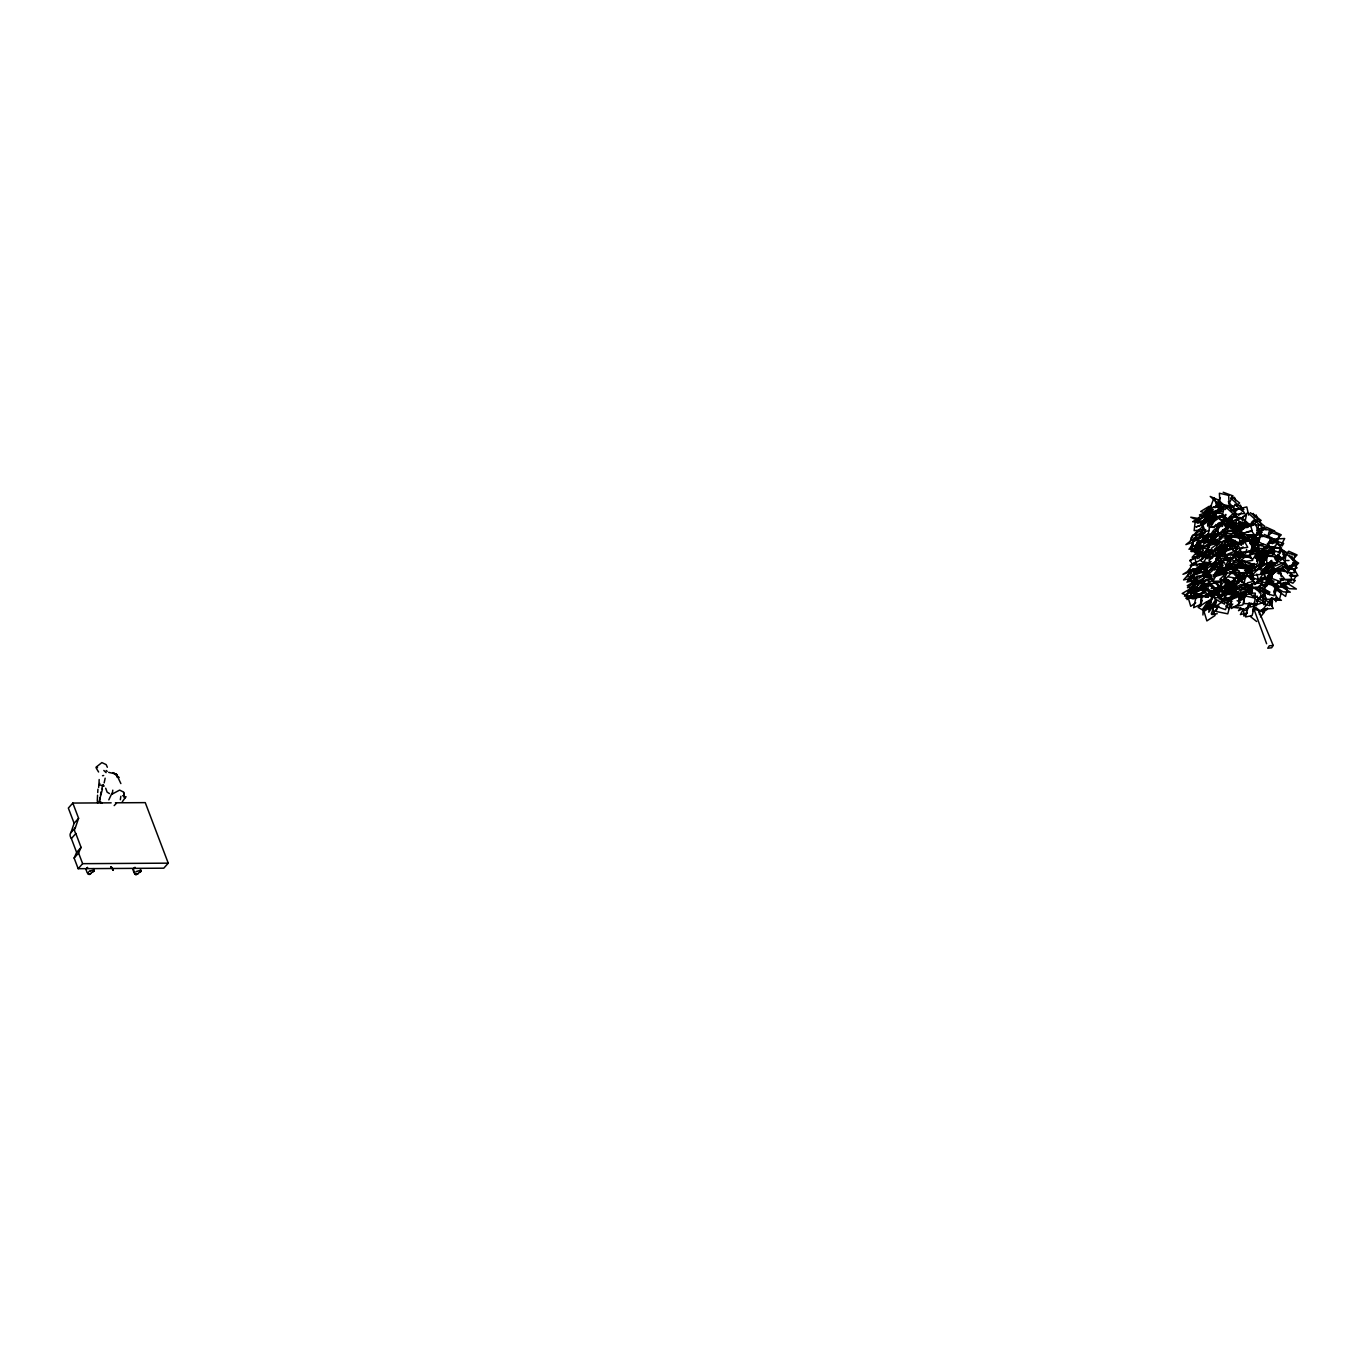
<?xml version="1.0" encoding="UTF-8"?>
<svg xmlns="http://www.w3.org/2000/svg" width="1367" height="1367" viewBox="0 0 1367 1367"><rect width="100%" height="100%" fill="white"/><g stroke="black" fill="none" stroke-linecap="round" stroke-linejoin="round"><path stroke-width="1.5" d="M97.296 800.925L97.553 795.218M1243.167 544.186L1243.269 538.427M1202.96 614.996L1203.045 609.699L1210.854 604.368M1187.154 595.311L1187.052 599.583L1190.247 597.413M88.308 873.872L90.444 873.803L93.793 870.591M140.784 870.899L137.435 874.111L135.299 874.179M1292.909 562.435L1292.755 566.28L1288.773 566.263M1216.391 502.953L1221.585 508.404M1266.901 556.403L1266.645 562.777L1277.615 562.743M1277.701 560.624L1277.957 554.25M1238.382 557.599L1238.605 552.371L1250.463 551.277L1250.241 556.506L1244.312 557.053M98.988 783.804L99.176 779.532M1251.625 577.865L1252.018 569.543L1251.283 577.882M1200.807 605.94L1201.32 596.422L1211.589 595.004L1211.179 602.608M1244.466 592.988L1243.867 603.616L1254.718 603.77L1255.316 593.141L1249.899 593.073M1251.625 574.003L1251.403 577.865L1252.001 569.543M1208.018 548.252L1208.138 546.082L1214.186 537.436L1214.05 539.606M1217.467 507.447L1217.604 505.277M97.723 792.57L97.928 789.203M134 871.685L133.744 870.266M103.055 785.034L102.969 786.367L103.909 786.042L99.244 784.743L99.774 783.445M1208.394 574.174L1208.599 571.081L1217.843 563.888M98.868 802.378L102.422 789.169M1221.927 526.62L1225.789 514.419L1222.559 526.21M1224.2 532.634L1228.062 520.417L1225.567 530.345M116.93 777.02L116.383 774.115L108.677 772.355M86.206 869.139L87.505 867.515M99.911 797.781L99.671 801.472L102.166 802.942M133.197 869.446L134.991 867.259M1252.018 593.893L1252.65 587.092L1260.972 592.834L1260.34 599.635L1253.676 595.038M1271.976 606.128L1272.455 601.036M1206.6 514.949L1207.249 508.695L1210.923 508.49M1215.588 516.521L1216.237 510.267M1230.471 556.899L1229.497 564.998L1220.987 569.817L1221.961 561.717L1225.362 559.787M1210.461 541.417L1211.23 535.112L1215.058 537.043L1214.289 543.365M1235.614 526.5L1236.093 522.809M1261.587 567.083L1262.134 562.948M1241.8 581.727L1241.441 575.387M120.33 799.712L120.86 796.278M1217.912 594.303L1218.493 590.749L1216.152 594.115M98.646 787.443L98.817 784.658M1216.51 600.421L1215.331 606.76L1223.824 600.609L1224.405 597.447M1219.176 594.081L1219.774 590.92L1228.267 584.768M1254.855 547.689L1255.402 544.852M1262.424 566.416L1268.183 550.081L1262.014 566.297M101.841 788.981L102.559 785.478M1208.325 586.528L1209.419 581.129M1262.151 566.382L1268.183 550.081M100.509 795.064L101.226 791.698M1214.392 519.477L1215.553 514.009L1223.841 508.678L1222.269 515.974L1213.999 521.305M104.148 782.915L105.156 778.182M1223.465 534.497L1224.251 530.857L1215.964 536.172L1214.392 543.451L1217.707 541.332M1229.275 520.314L1230.061 516.692L1229.377 520.366L1230.864 517.427M1232.333 549.209L1233.923 541.93M1233.359 586.443L1234.145 582.803M1235.922 588.1L1237.118 582.632L1245.405 577.318L1243.816 584.598L1235.529 589.912M1252.087 525.714L1252.873 522.057M1261.109 567.886L1264.953 556.01L1260.459 567.749L1259.349 549.38L1261.228 567.749M1202.106 596.508L1200.26 604.556L1193.647 607.683L1195.937 597.618L1200.909 595.26M1258.05 544.647L1260.254 535.112L1270.285 538.478L1268.08 548.013L1264.065 546.663M1260.716 535.574L1262.476 527.952L1272.523 531.319M1267.722 537.487L1269.054 531.78L1279.085 535.129L1276.881 544.664M1265.244 586.699L1263.928 592.424L1273.959 595.79L1276.163 586.255L1266.115 582.889M1263.997 596.542L1264.885 592.731M1271.378 598.028L1269.618 605.666L1265.603 604.317M1283.528 557.616L1284.86 551.892L1294.891 555.258L1294.019 559.069M1294.259 572.876L1296.463 563.358M1195.92 535.659L1196.843 531.712L1202.071 527.132M1201.986 531.9L1202.909 527.952M112.778 790.16L112.214 794.312M1263.193 555.139L1260.784 565.255L1265.825 563.922M1221.38 562.213L1219.945 568.211L1225.618 569.834M1271.071 567.134L1272.369 561.837M1210.308 541.537L1211.709 535.967M1244.346 598.78L1242.774 604.863L1237.972 606.025L1240.587 595.909L1243.782 595.123M1221.893 579.437L1219.979 586.597L1223.926 581.607L1224.883 578.036M1217.638 605.906L1216.152 611.493L1227.771 613.834L1230.266 604.539M1228.574 579.864L1227.566 583.606L1229.634 580.719M1232.18 573.662L1233.188 569.919M1245.61 553.379L1246.67 549.414M1254.41 550.03L1255.47 546.082M1249.079 593.381L1250.959 586.46M1248.208 607.068L1245.542 616.944L1252.069 615.628L1254.205 607.717M1250.942 603.12L1249.865 607.068L1254.769 606.077M1256.41 605.752L1258.016 599.823M1270.712 582.188L1271.788 578.241M1282.844 554.626L1283.852 550.884M1254.718 541.725L1256.29 536.12M1249.968 591.826L1251.01 588.083L1250.087 591.313M1253.693 607.632L1252.668 611.374L1253.573 608.144L1266.628 643.737M1258.033 597.755L1256.991 601.497L1257.913 598.268L1263.33 601.172L1265.329 604.692L1256.324 599.857M1259.4 592.936L1260.972 587.314L1259.588 592.15M1278.658 560.06L1279.7 556.335M1278.675 573.764L1279.717 570.022M1252.497 548.885L1251.13 553.72L1255.094 539.555L1253.727 544.374M1222.833 566.98L1221.602 571.013L1225.464 571.611M115.426 802.805L145.261 802.634L168.244 863.158L163.784 868.182L78.175 868.694L74.126 858.032L76.62 852.41L71.374 838.569A6.203 4.255 41.6 0 1 70.947 832.606L74.126 823.293L78.585 818.269L72.81 803.061L111.171 802.839M70.947 832.606L75.407 827.582L78.585 818.269M1211.265 613.971L1214.152 605.957M1242.535 579.625L1244.568 574.037M1287.458 573.576L1290.004 566.604M1216.75 573.73L1219.569 566.041M1211.179 524.774L1213.366 518.896M88.018 872.966C85.13 872.009 92.375 876.469 87.864 873.598M135.008 873.274C132.223 871.992 138.545 876.862 135.23 873.598M1271.669 573.439L1273.839 567.698M1216.51 599.703L1214.272 605.615L1225.464 609.648L1228.437 601.77M1247.012 527.679L1248.43 523.937L1258.802 525.201L1256.666 530.84M1249.199 602.693L1246.226 610.571L1235.033 606.538M1215.024 507.806L1216.374 504.286L1214.067 497.827L1210.684 506.627L1212.99 513.086M1226.507 528.653L1230.18 519.34L1227.669 529.268M1198.756 569.475L1200.329 565.545M1195.219 581.146L1192.109 589.006L1194.69 588.186M1195.869 589.826L1198.979 581.966L1196.398 582.803L1192.502 592.629L1195.083 591.791M1218.988 557.719L1222.884 547.894L1225.464 547.073L1222.354 554.934M1227.839 560.966L1223.943 570.791L1226.541 569.954L1228.865 564.058M1236.127 584.153L1240.023 574.328M1238.707 583.333L1242.603 573.508M1233.837 531.011L1235.939 525.885L1225.926 528.089L1223.841 533.215L1227.839 532.327M1255.145 568.74L1256.632 565.101M1250.634 593.962L1251.779 591.757L1239.989 592.988L1238.844 595.192L1250.634 593.962L1251.984 590.322M94.084 871.223L92.956 871.104L94.186 871.104M141.074 871.531L139.947 871.411L141.109 871.257M1217.519 507.687L1219.022 504.047M1199.884 606.179L1202.345 600.267M1228.916 583.863L1225.31 583.658L1229.104 583.965L1225.84 582.154M1260.955 585.076L1259.673 588.1L1263.894 588.562M1276.983 584.58L1278.265 581.556M1259.161 567.937L1261.399 562.674M1269.772 604.88L1272.762 597.84M1274.864 593.722L1277.855 586.682L1278.743 589.809M1277.393 598.199L1275.907 601.719L1275.018 598.592M1200.072 536.12L1202.55 530.293L1205.591 530.311M1271.276 572.824L1273.788 567.015M74.126 858.032L78.585 853.008L81.08 847.386L75.834 833.545A6.203 4.255 41.6 0 1 75.407 827.582M1214.699 570.09L1218.185 562.298M111.906 793.321L108.813 799.866M1194.416 539.299L1191.272 546.168L1200.414 545.638M1202.772 540.495L1204.344 537.06L1198.859 537.385M1236.195 533.181L1237.767 529.747L1232.282 530.071M1209.658 544.92L1206.822 550.508L1212.905 550.2M1218.527 501.262L1220.389 497.656M1229.292 503.107L1233.017 495.896L1223.192 492.257M1271.327 543.383L1272.865 540.563M1255.743 583.726L1258.067 579.488L1269.14 578.856L1266.064 584.512L1260.511 584.837M1243.474 608.913L1240.399 614.569L1247.336 612.98M1281.631 544.169L1284.707 538.513L1273.634 539.145M1211.709 591.552L1215.229 593.449L1212.033 591.108M1213.674 518.452L1209.077 526.773L1213.007 527.389M1214.118 527.782L1215.947 524.45M1216.22 526.705L1218.065 523.373L1225.909 524.603M1221.654 523.322L1223.482 519.99L1219.552 519.375M1255.743 608.503L1255.316 609.887M1209.248 604.146L1213.161 597.157M1235.836 557.633L1237.443 554.848M1235.973 551.123L1237.818 547.996M1233.512 555.788L1235.341 552.661L1228.403 545.262L1223.79 553.088L1227.959 557.531M1250.378 543.912L1254.633 537.351L1251.198 543.126L1257.76 541.622M1220.714 557.035L1226.028 548.167M1211.623 525.424L1217.143 516.555L1224.234 522.792M1217.211 526.107L1219.415 522.553M1217.467 545.416L1212.153 553.755L1214.887 556.369M1219.449 552.678L1222.645 547.671M1233.598 557.856L1232.692 559.274L1221.209 556.01L1222.115 554.592L1225.943 555.685M1217.621 568.587L1219.911 564.998M1250.48 543.827L1254.633 537.351M1250.241 576.208L1252.445 572.927M1191.648 569.851L1187.017 576.72L1193.101 577.182M1197.441 573.901L1200.909 568.757L1196.86 568.45M1190.947 584.495L1195.578 577.626M1197.133 579.54L1191.358 588.1L1195.407 588.408M1220.15 549.773L1222.457 546.356M1211.213 567.971L1208.189 572.465L1216.955 560.367L1212.375 566.451M1199.457 588.733L1205.233 580.155M1234.965 579.642L1238.434 574.499M1245.388 576.84L1248.857 571.696M1206.224 557.258L1210.872 550.371M1211.333 594.525L1214.785 589.467L1211.538 591.45M1201.559 545.536L1195.664 554.096L1203.695 554.797L1209.59 546.236L1205.574 545.894M1252.821 559.154L1258.768 550.593L1256 551.755M1267.892 552.388L1270.9 548.064L1281.597 548.064L1278.589 552.388M1287.424 583.077L1289.423 580.189M1293.558 579.916L1296.565 575.592L1289.423 575.61M1211.47 533.352L1213.52 530.396L1221.329 524.74L1219.279 527.679M1231.582 528.328L1236.4 521.391M1223.841 548.509L1217.792 557.155L1217.672 559.325L1220.082 555.873M1223.687 570.535L1225.874 567.408M122.278 801.797L124.739 798.362L123.611 792.552M1206.138 512.129L1210.701 505.773M1203.866 542.699L1207.283 537.932M1206.446 541.007L1208.718 537.846M1193.288 596.046L1199.423 587.502M1214.887 593.056L1220.885 586.614L1217.467 591.381M88.855 874.162L88.24 873.291M1250.993 549.517L1253.197 546.492M1263.159 562.657L1267.551 556.677M1203.934 542.015L1209.863 533.967L1216.647 534.292M1212.597 543.451L1215.673 539.282M1242.62 596.388L1239.151 601.07L1244.055 598.695L1246.379 595.568M1240.843 607.546L1238.519 610.673L1241.8 609.084M1269.328 576.72L1266.85 580.035L1263.125 571.628M1216.818 569.663L1221.261 563.717M1275.787 562.914L1268.388 573.747L1273.378 567.083M1186.522 595.79L1192.468 587.913M1266.679 580.086L1269.174 576.771M1212.939 564.759L1216.391 560.197M1262.202 575.268L1260.015 578.173L1270.934 576.686L1274.232 572.329M1202.755 575.797L1205.933 571.679L1196.415 572.79L1192.178 578.275L1195.988 577.831M1234.589 557.582L1237.767 553.464L1228.267 554.575L1224.029 560.06L1231.633 559.171M1254.103 563.443L1249.523 569.373L1255.384 566.895M1215.4 514.385L1213.247 517.153L1224.678 515.308M1266.389 579.796L1268.935 576.549M87.522 867.43L86.668 868.387M134.496 867.737L133.658 868.694M1220.15 565.22L1220.868 564.298L1214.409 574.174L1215.143 573.251M1214.836 593.944L1211.299 592.936M1192.81 544.476L1188.982 549.278L1193.101 548.252M1194.382 546.646L1199.474 540.238M1248.686 590.048L1242.466 597.789L1240.98 597.482L1248.464 588.203L1249.934 588.493M1262.715 587.109L1264.971 584.324M1220.765 539.128L1227.976 530.242L1234.008 531.746M1196.757 594.44L1193.066 598.9L1198.774 597.259L1204.925 589.809M1261.673 564.007L1256.598 570.142L1250.258 565.084M1256.905 600.728L1260.699 596.132L1268.627 602.437L1261.006 611.63L1256.256 607.854M1282.588 587.195L1285.117 584.136M1260.477 616.91L1264.287 612.313L1261.126 609.785M1218.954 606.162L1211.965 614.586L1217.228 613.715M1232.778 604.026L1228.95 608.588L1225.738 605.94M1242.005 559.906L1234.418 568.843L1227.976 564.178M1246.807 540.307L1250.446 536.069L1255.624 541.11M1225.122 509.549L1227.686 506.559L1235.768 512.95L1228.044 521.904L1219.979 515.513M1237.032 505.961L1239.596 502.971L1231.547 496.58M1253.249 525.065L1258.409 519.101L1250.344 512.693M1259.639 532.31L1264.8 526.346L1256.734 519.938M1238.348 596.029L1240.911 593.039M1249.592 590.544L1252.172 587.554M1254.752 584.58L1257.315 581.59M1283.972 582.445L1280.657 586.272L1273.19 586.58M1256.871 560.88L1260.818 556.403L1261.416 557.07M1257.452 561.547L1260.101 558.573L1257.298 554.524M1265.705 591.569L1261.758 596.063L1262.339 596.73L1264.971 593.739M72.81 803.061L68.35 808.085L74.126 823.293M71.374 838.569L75.834 833.545M76.62 852.41L81.08 847.386M78.175 868.694L82.635 863.671L168.244 863.158M1190.589 566.468L1193.152 563.597M1189.974 572.705L1183.566 579.916L1189.563 578.651M1198.073 568.262L1200.619 565.374M1190.845 577.216L1195.954 571.44M1193.904 580.479L1187.496 587.69L1193.494 586.426M1193.015 585.537L1187.906 591.296L1193.887 590.048L1200.294 582.838L1196.296 583.675M1221.654 553.703L1226.78 547.928M1194.775 584.991L1197.338 582.103M1220.03 555.908L1216.408 559.992L1227.703 549.038L1221.551 554.524M1223.192 565.135L1219.347 569.475L1225.345 568.211M1226.626 566.758L1229.172 563.888M1237.921 575.627L1231.53 582.838L1237.511 581.573M1238.792 580.138L1242.637 575.815M1191.084 537.932L1196.296 532.088L1201.901 531.558M1198.517 550.149L1192.144 557.309L1198.261 556.027L1203.37 550.32M1214.443 593.056L1221.039 585.691M1277.906 555.651L1280.349 552.934L1271.122 549.449M1226.216 585.794L1229.719 581.949L1233.683 585.554M1221.859 596.644L1211.589 593.927L1206.343 595.106L1216.613 597.84L1221.859 596.644L1224.131 594.013M1232.043 601.207L1228.523 605.034L1224.576 601.446M1240.997 543.776L1246.789 537.504M1256.068 604.573L1255.248 604.077M1262.561 580.514L1264.971 577.968M1198.005 594.047L1195.886 596.268L1184.505 596.115L1187.684 592.782L1191.477 592.834M1263.467 530.276L1266.338 527.252L1274.71 531.011M1256.905 541.981L1259.793 538.957M1267.141 537.128L1272.916 531.08L1281.272 534.822L1276.949 539.35M1269.584 541.195L1272.472 538.171L1264.116 534.412M1281.511 558.761L1288.722 551.209L1297.078 554.951L1294.19 557.975M1262.783 589.758L1265.654 586.733M1295.762 566.058L1298.65 563.033L1295.301 561.529M1274.027 590.476L1278.35 585.93M114.179 805.607L116.451 803.232M1217.741 533.608L1210.94 539.042M1217.416 573.918L1223.021 568.125M1244.824 585.674L1247.678 582.752L1253.864 581.317M1251.591 548.406L1255.897 544.066M1209.71 536.36L1205.489 540.58L1197.919 543.929L1203.541 538.308L1209.231 535.796M1234.145 533.796L1236.964 530.994L1244.534 527.645L1238.912 533.267M1273.566 572.739L1276.112 570.21M1233.888 513.086L1238.212 508.814L1232.351 510.575M1222.269 545.125L1218.168 549.158L1215.212 548.697M1226.66 572.619L1219.842 579.369L1224.285 580.069L1232.487 571.97L1229.514 571.509M1235.136 515.53L1232.812 517.837L1236.093 516.077M92.631 872.18L93.349 871.77M139.622 872.488L140.34 872.078M1209.487 515.444L1204.139 520.707L1194.741 521.698L1200.089 516.453L1203.849 516.043M1209.539 547.125L1204.805 551.738L1208.496 550.491M1196.005 574.345L1200.807 569.663L1208.12 567.168M1207.539 568.894L1205.147 571.235L1197.834 573.713M1211.47 576.669L1209.077 579.01L1199.936 582.12L1204.737 577.438L1212.051 574.943M1213.076 579.112L1209.47 582.615L1200.329 585.742L1205.13 581.06L1212.444 578.566M1236.571 559.223L1231.77 563.905L1240.928 560.778L1245.73 556.113L1238.399 558.59M1256.888 539.862L1261.997 534.907M1223.704 594.423L1218.971 599.002L1229.189 598.302L1233.94 593.722L1229.839 593.996M1219.569 511.771L1225.122 506.473L1233 513.667L1227.446 518.982L1221.141 513.223M1252.257 546.304L1258.101 540.717M1248.225 606.213L1251.147 603.428M1246.807 613.305L1243.885 616.09L1243.526 608.691M1232.658 507.687L1236.827 503.705L1230.539 497.93M1238.57 515.462L1241.356 512.83M1219.996 533.933L1225.55 528.636M1251.386 522.502L1254.154 519.853L1262.014 527.081L1257.845 531.045M1250.07 525.133L1255.624 519.836L1247.763 512.608L1242.21 517.905L1248.498 523.681M1229.651 545.006L1232.419 542.357M1237.511 552.234L1243.064 546.937M1231.274 584.563L1235.426 580.599M1241.133 580.394L1246.687 575.114L1254.547 582.325L1248.994 587.622M1209.778 559.94L1216.152 554.011L1223.38 552.029M1217.023 557.975L1219.569 555.6M1224.969 582.855L1227.515 580.479M1201.456 568.364L1204.6 565.494M1198.569 588.716L1204.857 582.974M1242.193 580.24L1245.337 577.37M124.158 796.141L124.67 798.089L126.106 796.79M1207.608 550.474L1202.875 554.746L1205.216 557.787L1202.464 555.429L1210.837 549.688M1212.734 591.552L1218.629 586.238L1210.906 578.89M1256.769 554.25L1260.664 550.781L1266.355 549.807M1264.338 552.969L1266.936 550.645M1200.226 518.811L1209.043 511.053M1209.505 517.871L1213.913 513.992L1210.666 512.044M1229.497 521.904L1231.992 519.716M1275.599 571.184L1268.713 577.096L1275.684 585.196L1283.955 578.087L1276.983 569.988M1238.126 596.49L1241.407 593.774L1243.304 597.225M1280.964 559.957L1287.441 554.643L1294.925 562.213L1288.449 567.527L1283.955 562.982M1240.963 537.248L1244.329 534.497L1234.23 535.659M1257.486 539.162L1254.137 541.896L1258.17 541.435M1189.888 578.121L1187.564 579.984L1194.673 577.13M1223.328 569.543L1225.669 567.681M1202.567 587.092L1204.908 585.213L1196.005 588.801M1224.149 574.465L1226.9 572.26M1254.325 541.537L1259.417 537.47L1254.017 541.349M1250.412 553.396L1256.649 548.492L1260.528 551.978M1253.898 603.548L1254.308 602.061M1204.43 511.48L1211.555 505.927M1254.137 541.588L1259.417 537.47M1225.909 532.19L1219.313 537.299L1222.987 536.086M1196.091 557.411L1198.569 555.515M1234.059 566.553L1239.972 562.076L1231.992 555.207M112.282 794.039L119.63 790.092L123.731 792.177L124.67 798.089M1208.445 533.523L1205.028 536.069L1203.473 535.3M1213.571 532.549L1216.698 530.293M1218.595 597.259L1223.687 593.568M1219.996 542.152L1211.435 548.304L1211.794 551.909L1218.646 546.971M1226.216 583.777L1229.634 581.317M1232.863 587.605L1224.439 593.654L1227.412 602.642L1235.836 596.593M1265.381 593.432L1262.322 595.585L1263.928 604.846M1268.491 601.617L1271.549 599.464M1262.63 612.57L1267.209 609.34M1191.375 594.867L1188.043 597.208L1190.725 606.299L1195.732 602.796M91.128 873.325L89.983 874.06M138.118 873.633L136.973 874.367M1211.572 516.453L1202.02 523.151L1202.276 527.32M1233.137 585.076L1223.568 591.74L1223.824 595.909M1210.41 563.529L1207.061 565.818L1200.004 560.094L1208.36 554.353L1212.597 557.804M1265.791 581.778L1272.318 577.37M1262.595 611.442L1267.568 608.11M1201.388 597.875L1209.983 592.167L1213.571 594.252M1230.232 528.841L1235.495 525.372L1238.348 525.748L1229.582 531.541L1226.729 531.148M1251.078 543.895L1256.341 540.426M1218.339 596.251L1224.302 592.355M1219.091 596.935L1223.568 594.013M1256.581 566.724L1261.519 563.546M1262.698 570.62L1272.284 564.451M1239.852 519.067L1246.482 514.812L1244.91 522.109L1239.937 525.304M1232.265 542.989L1228.95 545.108L1226.233 539.452L1230.215 547.022M93.417 870.557L94.323 870.745M139.861 870.916L141.314 871.052M1253.847 535.095L1244.807 540.785L1241.749 531.609M92.29 870.318L90.068 871.087M139.28 870.625L137.059 871.394M1194.673 548.184L1198.073 546.099M1199.901 570.893L1206.702 566.69M1209.214 506.268L1200.687 511.497L1204.532 512.796M1224.61 524.484L1228.01 522.382L1231.855 523.698M1208.155 542.477L1211.555 540.392L1205.797 538.41L1197.27 543.639L1201.115 544.955M1206.924 554.712L1213.742 550.542M1239.92 543.861L1243.321 541.793M1189.974 560.88L1194.775 557.975M1213.759 550.816L1221.773 545.963L1227.686 544.75M1194.98 562.452L1190.179 565.357L1196.091 564.144M1190.947 569.475L1182.951 574.311L1192.075 571.167M1194.878 577.25L1186.881 582.086L1192.793 580.872L1197.595 577.968M1195.288 580.872L1187.274 585.708L1193.186 584.495M1255.009 557.394L1261.228 553.635M1197.817 590.048L1191.067 594.081L1192.058 598.78M1190.913 588.391L1182.216 593.517L1187.65 595.687M1234.076 527.098L1237.511 525.082L1240.723 530.584M1219.125 572.927L1222.525 570.928M1280.247 560.026L1285.663 556.933L1284.416 563.922L1275.394 569.065M1196.279 565.887L1199.782 563.956L1204.481 563.956L1195.715 568.809L1192.588 568.792M1241.988 555.344L1251.318 558.18L1249.609 556.232L1240.296 553.396L1231.479 558.351L1228.352 558.351M1198.842 578.258L1204.105 575.336L1208.804 575.353L1200.038 580.189L1196.911 580.189M1245.422 570.757L1252.428 566.878L1247.729 566.878M1286.227 566.502L1282.622 568.484L1288.124 572.756M1293.524 569.766L1297.129 567.783L1293.011 564.588M1203.285 544.271L1208.531 541.4L1213.366 541.383L1204.617 546.168L1201.405 546.168M1210.752 515.615L1219.296 510.968M1225.191 581.624L1228.42 579.898M1245.354 568.364L1250.412 565.648M1212.204 591.108L1218.971 587.485M1228.711 538.137L1235.153 534.77M1237.272 537.607L1243.714 534.241L1236.759 533.933M1236.434 568.211L1242.876 564.827L1249.831 565.135L1244.995 567.664M1229.685 507.67L1233.137 505.91M1195.544 546.629L1199.098 544.835M1193.306 548.851L1200.38 545.279M1233.837 527.696L1240.997 524.074L1245.798 527.73M1241.253 526.927L1244.619 525.253L1236.622 519.152L1229.873 522.536L1236.281 527.406M1232.658 533.608L1236.281 531.831L1231.052 534.172M1217.638 543.724L1231.923 536.958L1224.678 540.495M1232.436 521.886L1240.792 517.854M1238.502 526.005L1243.509 523.578M1203.199 538.513L1206.822 536.787M1211.128 561.632L1205.831 564.041L1207.164 571.355M1222.508 562.076L1212.819 566.468L1214.597 569.202M1226.165 536.906L1229.924 535.215M1228.523 569.509L1236.041 566.109M1225.874 571.269L1235.255 567.032M1208.462 518.093L1216.254 514.693M89.88 871.069L88.787 871.616M136.854 871.377L135.777 871.924M1214.238 507.242L1218.134 505.534M1228.062 587.554L1237.801 583.316M1236.315 556.096L1242.586 553.464L1233.495 551.738L1227.224 554.37L1230.864 555.053M1198.893 568.45L1206.019 565.579M1200.123 568.894L1205.472 566.741M1227.446 566.963L1232.795 564.81M1199.611 587.895L1210.393 583.572L1214.221 587.041M1239.63 580.326L1244.961 578.19M1202.157 536.616L1205.421 535.317M1200.346 554.814L1209.231 551.294M1275.121 566.006L1283.408 562.76M1222.269 537.539L1214.938 540.358L1220.013 541.537M1225.225 541.622L1230.71 539.504L1223.961 537.932M1268.764 566.075L1277.086 562.862M1200.568 521.664L1197.492 522.843L1201.234 522.16M1201.849 524.74L1195.937 526.978L1201.832 525.013M1244.278 527.611L1255.196 523.646L1259.28 533.233L1248.361 537.197M1203.729 553.55L1206.463 552.576M1248.071 537.863L1251.796 536.548M1204.549 588.75L1195.835 591.826L1200.978 596.883L1211.435 593.193L1207.574 589.399M1216.596 592.731L1221.825 590.903M1290.345 573.61L1295.267 571.867L1289.662 565.579M1213.349 509.293L1207.745 511.207L1216.015 511.104L1223.499 508.541L1219.364 508.592M1203.216 565.391L1206.89 564.144M1210.017 550.183L1202.362 552.746L1194.023 549.91L1201.678 547.33L1208.343 549.619M1234.657 595.123L1238.417 593.859M1203.473 554.045L1194.468 557.035L1196.86 565.186M1197.458 567.22L1206.446 564.246M1256 557.839L1259.503 556.694L1256.017 557.07M1198.005 537.709L1192.485 539.504L1185.89 544.613L1193.254 542.203M1254.991 543.109L1258.58 541.947M1270.011 542.699L1277.188 540.409L1270.131 538.102M1250.976 579.591L1254.564 578.446L1261.621 580.736L1254.445 583.043M1229.736 599.686L1236.947 597.379L1228.42 598.165L1221.227 600.455L1228.044 599.84M1198.466 519.887L1192.707 521.716L1198.381 520.007M1216.169 562.247L1206.241 565.374L1208.889 575.678M1214.836 573.798L1218.8 572.551L1217.741 568.433M1246.396 590.561L1235.136 596.593L1239.801 595.141M1231.24 510.25L1234.64 509.19L1228.301 501.757M1247.405 551.687L1257.623 548.577L1258.426 550.098M1249.916 552.695L1256.734 550.611M1234.316 591.262L1225.772 593.739L1225.276 592.099L1235.546 589.126L1236.024 590.766M1254.855 605.103L1262.39 602.915M1201.149 532.857L1209.248 530.533M1200.568 537.59L1208.667 535.266M1264.082 547.774L1267.944 546.697L1274.232 549.534L1264.578 552.234M1274.027 562.435L1270.165 563.512L1273.309 564.93M1267.124 580.086L1270.985 579.01M1219.261 540.939L1207.847 544.083L1206.89 546.134L1218.287 542.989M1198.979 590.117L1190.435 592.424L1197.612 594.918L1206.138 592.595L1202.567 591.347M1211.196 593.346L1218.031 591.484M1218.373 595.824L1223.499 594.44M1238.587 543.622L1250.104 540.529L1252.941 550.559L1243.338 553.139M1245.457 556.181L1255.06 553.584L1257.913 563.631L1246.379 566.724L1244.688 560.709M1255.726 570.056L1259.554 569.031M1216.852 588.049L1226.455 585.452L1224.183 577.438M1270.08 576.994L1258.563 580.104L1256.854 574.072M1238.861 538.29L1245.422 536.582L1239.356 543.656L1232.812 545.348M1228.643 546.339L1234.589 544.818M1245.952 571.303L1249.934 570.312L1251.164 574.379M1209.487 534.958L1205.609 535.864L1207.283 541.127L1215.041 539.316M1250.395 531.541L1240.706 533.813L1239.032 528.551L1250.651 525.834L1252.326 531.097M1235.17 509.601L1246.807 506.935L1248.635 515.103M1245.217 608.52L1248.686 607.717M1211.846 563.99L1220.15 562.11L1215.827 558.83M1249.934 541.435L1253.932 540.563M1195.681 598.25L1185.667 598.114L1194.587 596.217L1201.046 597.106M1260.887 537.094L1255.094 538.308L1252.035 536.394M1230.676 558.214L1226.729 559.035L1218.715 563.87L1224.644 562.657M1279.529 550.952L1283.015 550.235L1284.416 557.48M1254.188 596.866L1257.452 596.2M1203.661 546.082L1199.782 546.834L1191.682 551.653L1197.492 550.508M1203.626 520.502L1209.231 519.494M102.508 775.704L103.67 775.499M1203.814 587.742L1193.545 589.399L1191.17 591.928L1199.389 590.595M1234.435 565.716L1239.801 564.879L1248.174 569.868L1244.602 570.432M1238.417 557.104L1248.037 555.754M1241.168 561.991L1252.719 560.385L1249.968 555.498M1202.635 567.544L1206.497 567.015M1260.22 569.133L1250.6 570.466L1253.334 575.37L1264.885 573.747L1262.134 568.86M1221.261 582.222L1209.71 583.829L1206.976 578.942M1265.124 573.576L1272.404 572.568M1199.713 556.061L1203.524 555.617M1240.45 567.937L1249.951 566.827L1245.713 572.329L1241.902 572.756M1225.823 582.769L1233.683 581.949M1224.678 584.956L1234.504 583.931M1233.94 509.413L1241.526 508.695L1244.773 513.445L1233.393 514.539M1200.858 522.126L1195.066 522.655L1194.126 530.635L1205.694 529.593M1217.399 587.673L1220.816 587.366M1258.409 609.921L1273.19 645.412L1271.669 647.787L1267.756 648.214L1269.277 645.839L1273.19 645.412M1267.329 543.383L1278.128 542.596L1274.249 546.868L1267.038 547.398M1275.24 547.877L1280.589 547.483L1277.581 542.289M1261.075 551.636L1271.788 550.833L1267.79 543.912M1290.824 576.225L1297.966 575.695L1293.968 568.775M1262.612 609.272L1273.326 608.486L1269.328 601.548M1211.23 588.425L1216.1 588.083M1230.642 505.773L1221.5 506.388L1216.34 511.959L1221.825 511.583M1200.909 586.768L1204.361 586.563M1212.632 542.955L1216.681 542.75M1272.506 570.159L1283.716 569.697M1280.776 579.676L1290.106 579.283L1286.791 583.128L1275.599 583.572M1212.99 515.718L1215.195 515.649L1212.392 514.983M1205.352 597.242L1208.377 597.174L1193.254 594.748L1200.294 596.422M1281.067 584.529L1286.415 584.512M1223.397 545.296L1226.524 545.296L1235.29 540.443L1230.59 540.443L1223.585 544.322L1229.651 536.872L1223.636 535.351L1216.425 544.237L1222.44 545.758M1264.219 546.578L1271.43 546.595L1264.526 548.526L1255.521 548.509M1237.118 553.515L1240.245 553.515M1285.014 560.521L1289.013 560.521M1205.267 571.731L1208.394 571.731L1199.645 576.584L1196.518 576.566M1209.043 593.005L1216.972 593.107L1217.98 594.389L1206.087 594.235M1240.006 541.469L1245.234 541.622M1233.581 546.048L1224.883 545.809L1239.134 546.68M1247.029 573.063L1252.24 573.217L1246.772 572.705M1260.938 535.078L1253.146 534.617M1230.864 559.018L1220.509 558.607L1223.175 562.23M1259.229 585.811L1259.861 585.879M1252.121 542.853L1256 543.024M1230.18 542.46L1235.99 542.733M1278.965 551.482L1285.51 551.79L1276.812 547.398L1270.268 547.09L1273.754 548.851M1266.338 556.164L1273.531 556.506L1278.282 559.496M1289.73 575.422L1293.336 575.61L1290.175 573.61M1276.966 586.939L1282.366 587.212L1290.277 592.184L1283.083 591.843L1275.172 586.853M1213.947 534.207L1219.279 534.48M1259.092 541.059L1244.466 540.085L1257.999 541.81L1256.222 540.768M1282.434 566.707L1288.466 567.066L1282.895 559.103L1274.83 558.642L1277.068 561.82M1238.861 522.16L1245.217 522.553L1247.986 527.218M1244.107 585.452L1250.497 585.845L1249.66 590.1L1241.151 589.57M1221.773 588.904L1215.759 588.511L1219.637 590.783M1204.891 590.254L1198.876 589.861L1194.997 587.605L1205.028 588.237L1208.906 590.51M1225.635 544.784L1231.718 545.245M1198.295 568.074L1202.362 568.382M1246.772 534.787L1255.914 535.591L1240.809 534.48M1227.549 536.599L1239.339 537.795L1240.159 542.511L1228.369 541.315L1227.822 538.171M1208.36 588.049L1204.669 587.656L1210.188 590.459L1219.432 591.433L1213.913 588.647M1216.425 512.967L1220.406 513.394M1252.753 552.883L1263.296 554.011L1261.382 558.539L1255.06 557.856M1269.84 580.65L1274.044 581.095M1267.91 584.256L1272.13 584.717M1229.036 606.828L1237.323 607.854M1208.274 605.906L1216.562 606.931M1211.008 593.073L1214.87 593.637M1225.208 521.1L1228.933 521.647M1229.582 526.022L1235.187 526.842M1213.418 553.943L1209.573 553.327L1203.746 561.94L1209.522 562.862M1228.677 576.942L1240.706 578.907L1239.356 572.636M1199.355 518.623L1190.76 517.204L1197.184 520.246M1238.81 559.769L1253.078 564.263L1242.313 561.051M1281.545 578.924L1291.644 580.77L1290.653 572.551L1280.537 570.705L1281.289 576.874M1268.713 552.097L1263.176 551.038L1268.73 555.429L1277.957 557.206L1272.421 552.815M122.654 795.714L124.38 796.038M1219.689 515.923L1223.585 516.692M1244.893 525.338L1250.497 526.449M1253.026 534.856L1256.769 535.591M1236.947 592.817L1242.774 593.979M1230.163 524.347L1234.025 525.133M1232.88 541.383L1236.845 542.221M1238.998 572.277L1242.945 573.115L1245.747 577.797M1243.782 577.37L1235.888 575.695L1233.085 571.03M1251.933 549.449L1265.637 554.318M1220.492 587.263L1224.097 588.049M1244.295 592.577L1240.672 591.791L1246.362 596.2L1255.384 598.148L1249.694 593.756M1219.296 571.97L1222.884 572.773M1204.771 554.079L1193.613 551.465L1205.643 555.173M1206.89 594.184L1212.546 595.551M1277.325 572.961L1281.118 573.901M1285.886 566.622L1295.284 569.885L1283.921 566.98M1234.401 595.38L1238.502 596.473M97.553 767.622L96.049 767.195L101.876 762.598L106.165 764.614L107.344 767.263M1249.951 542.494L1253.419 543.468M1222.337 558.214L1226.131 559.308M1207.71 585.298L1199.987 582.906L1207.659 585.418M1225.909 537.829L1233.171 540.153L1226.045 535.454L1218.8 533.13L1224.131 536.65M1274.215 540.392L1283.664 543.434L1282.161 545.946L1278.384 544.715M1258.648 580.719L1268.098 583.777L1266.594 586.272L1260.921 584.444M1258.699 542.443L1255.009 541.229L1257.264 542.101M1241.697 582.445L1252.753 586.084M1250.019 543.365L1256.034 545.382M1199.953 583.043L1207.625 585.606M1192.964 549.244L1198.739 551.209M1215.673 590.373L1219.518 591.689M1199.406 572.67L1192.127 569.8L1199.543 572.448M1291.627 579.078L1295.318 580.462L1292.874 583.196L1289.166 581.795M1285.493 582.222L1289.184 583.624M1281.187 584.256L1286.74 586.358M1192.127 569.8L1199.457 572.636M1257.247 551.55L1262.561 553.652M1272.199 566.331L1263.826 563.563L1267.363 564.964M1269.977 577.66L1280.606 581.864M1267.38 582.205L1274.471 585.008M1218.1 597.157L1225.276 600.01M1219.74 598.045L1225.037 600.216M1219.723 598.268L1225.054 600.523M1248.601 536.206L1258.392 540.426M1211.504 586.716L1224.456 592.424M1233.273 528.687L1235.853 529.832M1249.865 541.315L1258.221 545.057M1269.977 582.188L1276.675 585.196M1213.281 587.69L1224.405 592.68L1216.032 582.171M1279.922 578.822L1283.066 580.223M1213.213 587.93L1224.2 592.97M106.165 770.492L107.224 771.381M1276.197 597.687L1281.426 600.318L1274.881 600.028L1271.395 598.268M99.364 801.899L101.636 803.3M1245.183 522.775L1248.635 524.586M1243.064 523.851L1248.276 526.585M1234.589 594.115L1237.887 595.875M1237.118 600.66L1240.416 602.42M1220.406 596.695L1213.845 593.21L1214.716 598.883L1224.576 604.111L1223.704 598.438M1256.82 532.498L1264.031 536.36M1268.986 541.759L1272.592 543.69L1270.592 540.17M1261.98 546.082L1254.786 542.203L1252.787 538.683L1261.792 543.519L1263.792 547.039M1282.793 558.368L1277.393 555.463L1279.392 558.983M1284.365 566.451L1287.97 568.382M1260.459 587.417L1267.67 591.296L1269.67 594.816L1260.647 589.98M1279.478 544.271L1281.255 545.313M1249.472 539.572L1251.266 540.614M1235.358 534.975L1242.056 538.974M1228.215 536.086L1231.564 538.068M1225.447 582.684L1228.711 584.632M1205.54 572.226L1209.06 574.379M1196.723 569.321L1209.88 577.523M109.428 793.561L107.104 792.125L105.703 788.229M1256.683 532.84L1262.8 536.684M1201.678 564.212L1206.873 567.51M1252.753 541.144L1256.324 543.434M1209.71 577.951L1204.959 574.772L1209.556 577.985M1251.318 543.963L1254.274 546.031M1216.374 558.966L1221.244 562.418M98.595 771.996L96.22 768.117M1280.657 584.58L1287.338 589.382L1285.612 596.422L1277.274 590.424M1274.522 587.725L1281.204 592.526L1279.478 599.583L1276.146 597.174M1235.58 555.241L1238.792 557.582M1216.288 559L1221.073 562.469M1205.66 586.409L1200.824 582.906L1205.626 586.477M134.855 873.906L136.016 874.726M1211.931 591.142L1215.092 593.483M1238.895 525.15L1243.697 528.807M1235.853 528.67L1239.066 531.114M1200.704 583.077L1205.438 586.733M1253.146 514.146L1261.211 520.537M1237.46 504.372L1243.902 509.481M1262.869 527.44L1266.098 530.003M1249.267 575.199L1254.103 579.027M1259.588 552.148L1262.749 554.66M1250.344 616.466L1256.683 621.507M1240.689 561.598L1244.961 565.049L1247.524 571.303M1220.509 507.191L1219.193 506.132L1219.313 507.43M1240.621 532.31L1243.697 534.907M1214.802 518.606L1212.597 516.743L1214.682 518.759M103.824 770.458L106.096 772.628M1234.469 550.525L1237.648 553.276M1226.062 559.667L1232.453 565.169M1228.608 527.713L1221.534 521.476L1215.998 530.345L1220.253 534.087M1213.896 531.421L1219.569 536.428M1234.093 571.662L1238.536 575.558M1289.132 555.156L1296.668 561.974L1288.466 570.62L1285.458 567.886M1233.222 578.583L1237.596 582.564M1228.198 543.417L1231.308 546.27M1231.206 571.474L1237.425 577.164L1230.539 582.684L1224.319 576.994M1234.879 504.286L1242.74 511.497M1244.158 520.195L1248.874 524.518M1234.042 513.907L1237.186 516.794M1238.348 542.614L1241.492 545.501M1242.706 581.846L1247.422 586.17M1258.136 528.653L1261.997 532.412M1232.624 549.209L1238.707 555.156M141.04 870.266L140.1 868.882M94.05 869.976L93.11 868.575M1219.791 504.372L1222.337 507.362M119.219 777.533L112.965 772.594L117.101 774.867L117.289 776.593L116.383 774.115L120.877 783.581M1250.053 573.063L1253.624 577.575M1239.066 561.205L1242.654 565.716M1230.01 566.878L1235.973 574.396M1221.568 508.541L1217.16 502.971L1220.321 507.157M110.812 866.9L111.667 868.011M1252.411 603.684L1257.23 610.451M1215.793 582.222L1223.858 593.073M1234.709 594.013L1236.845 596.901M111.41 867.02L112.145 868.096M1257.93 527.799L1261.092 532.498M1250.6 537.18L1254.821 543.451M1245.474 542.323L1243.56 539.487L1245.337 542.221L1244.278 538.017M1235.204 564.605L1237.135 567.493M1260.972 556.181L1262.715 559.035L1260.459 567.749L1259.349 549.38M1243.406 539.504L1245.149 542.357M110.642 867.105L111.376 868.335M1242.671 520.742L1240.826 517.632L1230.232 516.965L1233.017 521.63M1244.961 526.739L1243.099 523.629L1232.521 522.98L1235.29 527.645M112.658 869.275L113.222 870.352A47.127 32.295 41.6 0 1 111.205 866.951M1213.144 515.256L1214.802 518.11M1257.076 544.698L1259.075 548.167M1273.668 591.689L1277.667 598.609L1266.953 599.395L1262.954 592.475M1226.438 539.794L1230.317 546.851L1226.387 539.384M1222.696 545.997L1225.652 551.567M1207.369 605.837L1209.18 609.631M1279.324 556.113L1280.759 559.428M1233.222 506.713L1234.657 510.011M1195.732 520.383L1196.433 522.057M1236.776 554.455L1238.006 557.497M1237.955 574.413L1240.775 581.522M1259.673 520.673L1261.707 525.919M1256.085 514.863L1257.452 518.366M1253.283 513.428L1254.633 516.931M1240.399 505.089L1241.749 508.592M1234.469 497.315L1235.836 500.8M1230.625 507.294L1231.992 510.78M1240.723 540.529L1242.073 544.032M1252.206 575.917L1253.556 579.42M78.585 853.008L82.635 863.671M112.846 869.053L113.324 870.318M103.243 784.846L103.67 786.008M1219.842 572.876L1217.519 566.194L1209.59 573.081L1212.495 581.419M1212.512 522.587L1211.316 518.999L1202.892 525.048L1205.284 532.241M1224.576 554.917L1225.789 558.659M1225.789 555.139L1223.824 549.056L1218.527 554.729L1221.79 564.844M97.347 801.916L97.689 803.078M1267.243 566.963L1269.516 574.994M1239.715 547.637L1241.424 553.669M1224.917 577.831L1226.062 581.846M1260.271 564.041L1261.109 567.237M1291.832 556.079L1292.721 559.752M1234.384 523.322L1235.238 526.654M1273.07 572.568L1271.754 567.015L1263.604 572.517L1265.346 579.933M133.3 870.711L134.017 872.488M86.309 870.403L87.027 872.18M1239.544 572.448L1240.963 578.617M1236.076 513.684L1236.981 517.768M1239.151 572.517L1240.416 578.685M1256.444 547.808L1257.418 553.379M1258.956 611.015L1259.588 614.723M1252.633 573.901L1253.539 579.693M1240.45 560.521L1241.065 564.383M1235.495 547.466L1236.4 553.259M1204.976 572.91L1205.591 576.754M1225.55 557.172L1224.61 545.604L1225.481 553.225M1224.61 545.604L1225.447 555.139M1224.781 522.314L1225.105 526.363M1237.545 531.148L1237.596 534.548M1261.365 555.532L1261.861 563.187L1254.086 567.903L1253.829 564.075M133.231 869.122L133.282 870.232M86.241 868.831L86.292 869.925M1265.073 595.722L1265.278 602.676M1237.46 530.96L1237.562 534.463M1232.077 517.273L1232.163 521.51M1229.275 592.543L1229.155 594.713L1235.204 586.067L1235.324 583.897L1229.275 592.543M1207.745 523.937L1207.625 526.107L1213.64 517.444L1213.776 515.274L1207.745 523.937M1209.368 608.691L1208.787 612.245L1214.648 603.804L1215.229 600.25L1209.368 608.691M1209.436 527.508L1207.898 536.496L1217.433 534.394L1218.971 525.406L1209.436 527.508M1261.245 571.936L1260.887 573.593L1272.592 571.321L1272.95 569.663L1261.245 571.936M1193.562 541.417L1190.879 551.397L1195.219 549.551L1197.902 539.572L1193.562 541.417M1218.732 547.774L1216.203 557.121L1219.296 552.781L1221.825 543.434L1218.732 547.774M1267.448 580.787L1265.261 587.144L1270.866 579.523L1273.053 573.166L1267.448 580.787M1192.075 571.406L1188.179 581.231L1190.76 580.394L1194.655 570.569L1192.075 571.406M1200.909 548.765L1196.928 558.573L1199.389 557.804L1203.353 547.996L1200.909 548.765M1192.52 535.403L1190.418 540.529L1200.431 538.325L1202.516 533.198L1192.52 535.403M1213.964 574.994L1213.007 577.028L1224.405 573.884L1225.379 571.85L1213.964 574.994M1216.715 573.969L1212.939 581.419L1223.072 580.907L1226.848 573.457L1216.715 573.969M1209.744 554.404L1207.386 558.607L1217.057 553.413L1219.415 549.192L1209.744 554.404M1262.407 552.268L1261.057 554.592L1272.78 553.225L1274.147 550.901L1262.407 552.268M1208.906 514.197L1203.199 523.134L1210.581 513.343L1208.906 514.197M1208.291 600.95L1202.516 609.392L1205.762 607.409L1211.538 598.968L1208.291 600.95M1233.598 592.372L1227.6 600.848L1230.676 599.617L1236.691 591.142L1233.598 592.372M1206.873 515.786L1201.183 523.732L1210.581 512.522L1206.873 515.786M1228.42 584.393L1222.713 592.321L1232.145 581.129L1228.42 584.393M1192.485 565.015L1188.265 570.5L1197.765 569.39L1202.003 563.905L1192.485 565.015M1223.311 541.503L1219.074 546.988L1228.574 545.877L1232.812 540.392L1223.311 541.503M1196.826 576.396L1192.588 581.898L1202.089 580.787L1206.326 575.302L1196.826 576.396M1201.422 542.357L1197.048 547.859L1206.497 546.834L1210.889 541.332L1201.422 542.357M1268.781 563.153L1262.442 570.945L1271.754 560.367L1268.781 563.153M1263.945 552.217L1260.63 556.044L1271.823 555.583L1275.138 551.755L1263.945 552.217M1251.762 583.726L1247.866 587.998L1258.665 587.212L1262.561 582.94L1251.762 583.726M1223.038 529.9L1215.878 537.18L1227.686 526.756L1223.038 529.9M1216.203 552.798L1208.992 559.992L1210.496 566.092L1217.689 558.898L1216.203 552.798M1231.616 546.151L1226.814 550.833L1235.956 547.723L1240.758 543.041L1231.616 546.151M1248.755 572.585L1243.953 577.267L1253.095 574.157L1257.896 569.475L1248.755 572.585M1234.555 556.386L1228.318 561.239L1237.101 560.521L1243.338 555.685L1234.555 556.386M1234.384 589.092L1224.935 596.337L1228.54 599.959L1237.989 592.697L1234.384 589.092M1275.684 570.022L1267.499 575.678L1273.19 573.593L1281.375 567.937L1275.684 570.022M1206.719 601.668L1198.124 607.375L1203.507 610.519L1212.102 604.812L1206.719 601.668M1202.071 532.686L1193.306 538.478L1196.159 538.854L1204.925 533.062L1202.071 532.686M1212.102 606.042L1204.002 611.408L1206.873 620.908L1214.99 615.543L1212.102 606.042M1213.947 506.679L1205.694 512.095L1212.888 513.428L1221.158 508.011L1213.947 506.679M1205.028 590.476L1196.074 596.302L1196.826 596.986L1205.779 591.142L1205.028 590.476M1205.386 516.265L1196.86 521.51L1202.635 523.476L1211.145 518.247L1205.386 516.265M1226.934 584.871L1218.407 590.1L1224.183 592.082L1232.709 586.853L1226.934 584.871M1238.673 594.372L1230.966 598.934L1231.291 608.554L1238.998 604.009L1238.673 594.372M1212.341 565.186L1203.746 570.244L1208.992 570.945L1217.587 565.887L1212.341 565.186M1262.8 543.963L1253.71 549.192L1260.101 551.14L1269.191 545.911L1262.8 543.963M1278.76 561.273L1270.097 566.126L1277.462 570.945L1286.125 566.092L1278.76 561.273M1240.86 584.529L1231.582 589.69L1237.733 591.808L1247.029 586.648L1240.86 584.529M1267.124 563.631L1258.118 568.587L1262.954 571.098L1271.959 566.143L1267.124 563.631M1200.551 554.917L1189.905 560.316L1192.349 564.212L1202.994 558.795L1200.551 554.917M1235.546 541.093L1224.849 546.441L1235.546 541.093M1228.386 568.45L1221.056 571.269L1229.497 573.217L1236.827 570.398L1228.386 568.45M1209.436 511.361L1199.457 514.932L1201.371 515.957L1211.35 512.386L1209.436 511.361M1251.249 530.55L1240.108 534.497L1243.064 538.393L1254.188 534.446L1251.249 530.55M1240.04 587.297L1233.307 589.074L1242.518 589.143L1249.25 587.366L1240.04 587.297M1209.829 585.52L1201.781 587.502L1209.385 591.979L1217.416 589.98L1209.829 585.52M1244.995 542.426L1233.461 544.032L1236.195 548.919L1247.746 547.313L1244.995 542.426M1237.135 533.113L1225.293 533.95L1226.66 536.257L1238.502 535.42L1237.135 533.113M1243.252 564.007L1231.411 564.861L1232.778 567.168L1244.619 566.314L1243.252 564.007M1261.245 587.742L1254.701 587.434L1263.398 591.826L1269.943 592.133L1261.245 587.742M1288.5 584.051L1281.306 583.709L1289.218 588.681L1296.412 589.023L1288.5 584.051M1245.457 568.689L1233.666 567.51L1234.486 572.226L1246.277 573.405L1245.457 568.689M1228.643 495.35L1219.398 493.248L1219.928 503.842L1229.172 505.944L1228.643 495.35M1232.163 566.348L1224.9 564.024L1232.026 568.74L1239.288 571.064L1232.163 566.348M1218.065 499.844L1210.222 496.443L1215.776 501.347L1223.619 504.748L1218.065 499.844M1232.368 522.194L1224.097 516.692L1235.512 525.424L1232.368 522.194M1236.742 527.115L1228.489 521.613L1239.903 530.345L1236.742 527.115M1234.64 528.192L1226.37 522.69L1237.801 531.421L1234.64 528.192"/></g></svg>
